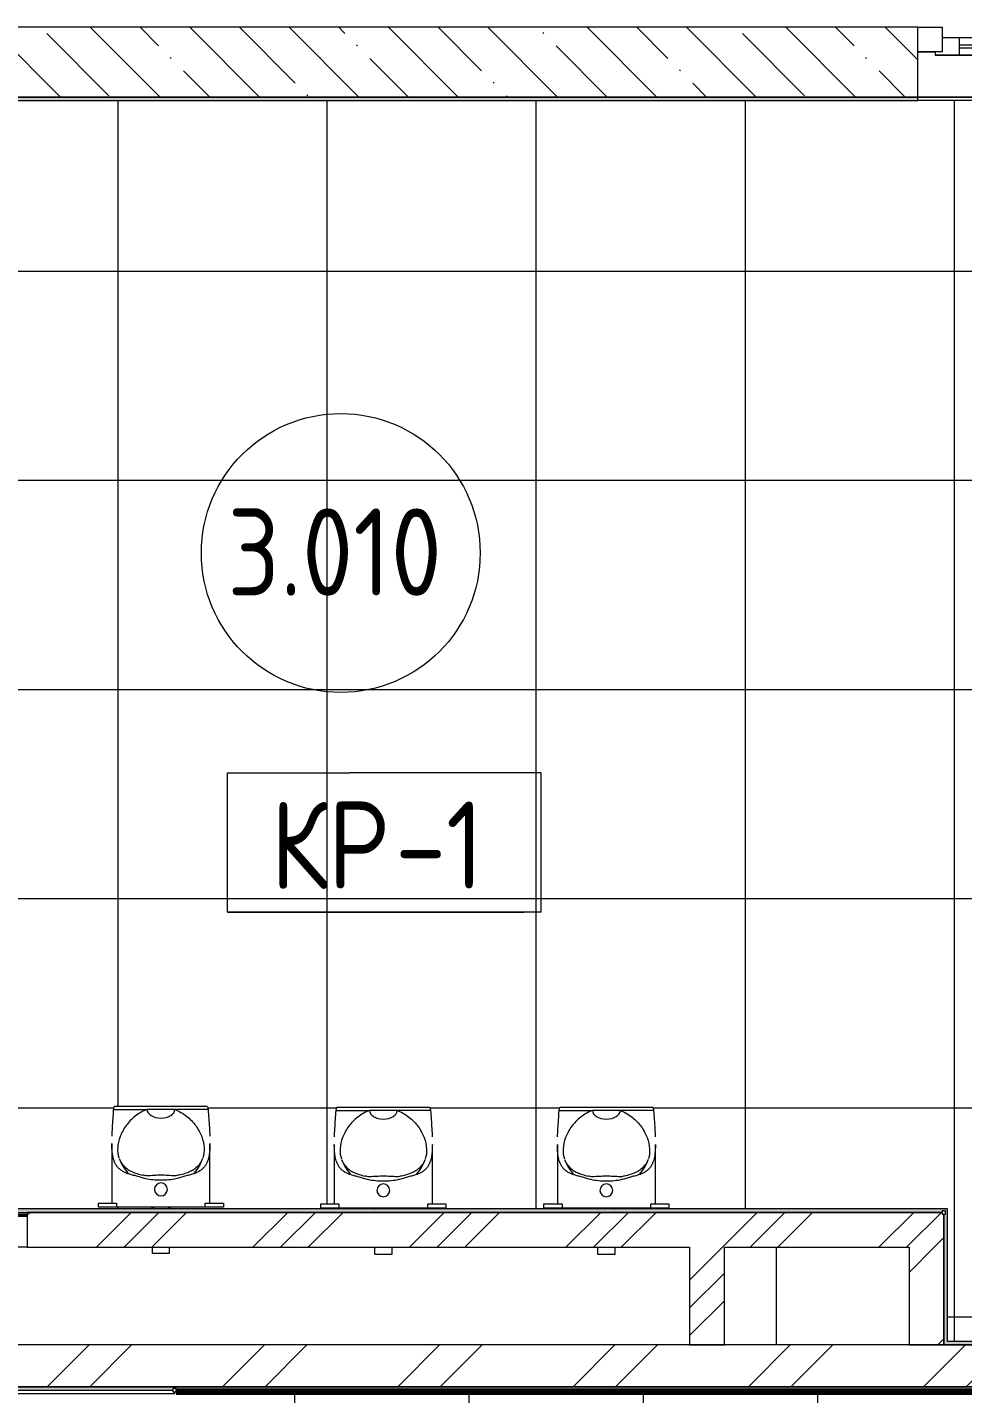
# Model space of a CAD drawing. Header units: millimetres. Extents: x 97 to 215964, y -4577 to 60645.
# Drawn here: x 77248 to 79932, y 54655 to 58575 of the extents above; entities that cross this region are included whole.
import ezdxf

# ---------------------------------------------------------------- set-up
doc = ezdxf.new("R2010")
doc.units = ezdxf.units.MM
doc.linetypes.add('ADSK_Линия сетки', pattern=[2500, 2000, -250, 0, -250])
for name, color, linetype, lineweight in [('A-AREA-____-IDEN', 2, 'Continuous', 20), ('A-FLOR-____-IDEN', 11, 'Continuous', 20), ('A-FLOR-____-OTLN', 192, 'Continuous', 9), ('A-FLOR-____-PATT', 8, 'Continuous', 9), ('A-GENM-____-MCUT', 13, 'Continuous', 9), ('A-GENM-____-OTLN', 13, 'Continuous', 9), ('A-GLAZ-____-MCUT', 151, 'Continuous', 9), ('A-GLAZ-____-OTLN', 151, 'Continuous', 9), ('A-WALL-____-MCUT', 113, 'Continuous', 9), ('A-WALL-____-PATT', 111, 'Continuous', 9), ('A-WALL-FNSH-MCUT', 113, 'Continuous', 9), ('I-WALL-____-OTLN', 2, 'Continuous', 9), ('P-SANR-FIXT-OTLN', 6, 'Continuous', 9), ('S-COLS-____-MCUT', 52, 'Continuous', 9), ('S-COLS-____-OTLN', 52, 'Continuous', 9), ('S-GRID-____-OTLN', 1, 'Continuous', 9)]:
    doc.layers.add(name, color=color, linetype=linetype, lineweight=lineweight)
doc.styles.add('GOST Common', font='GOST_Common.ttf', dxfattribs={"width": 0.9, "height": 250})
pattern_1 = [(45, (0, 0), (-224.5064, 224.5064), []), (45, (79.38, 0), (0, 449.0128), []), (45, (-79.38, 0), (0, 449.0128), [])]

# ---------------------------------------------------------------- blocks, each defined once
blk = doc.blocks.new('Окно_СКБ_1Ст1 - 120_Окно_СКБ_1Ст_900_ОК3л-29018700-О_АИ_ПП_8_400_Целиком')
at = {"layer": 'A-GLAZ-____-MCUT', "color": 90}
for p, q in [((-450, -195), (-450, -125)), ((-450, -125), (-380, -125)), ((-380, -125), (-380, -195)), ((380, -155), (-380, -155)), ((-380, -155), (-380, -195)), ((-330, -205), (-330, -155)), ((330, -205), (330, -155)), ((380, -195), (380, -125)), ((380, -125), (450, -125)), ((380, -195), (380, -155)), ((450, -125), (450, -195)), ((-380, -195), (-450, -195)), ((-380, -195), (-400, -195)), ((-400, -195), (-400, -205)), ((450, -195), (380, -195)), ((400, -195), (380, -195)), ((400, -205), (400, -195)), ((-400, -205), (400, -205)), ((400, -205), (-400, -205))]:
    blk.add_line(p, q, dxfattribs=at)
at = {"layer": 'A-GLAZ-____-MCUT', "color": 10, "lineweight": 5}
for p, q in [((-330, -175), (330, -175)), ((330, -185), (-330, -185))]:
    blk.add_line(p, q, dxfattribs=at)
at = {"layer": 'A-GLAZ-____-OTLN', "color": 10, "lineweight": 5}
for p, q in [((-450, -195), (-400, -195)), ((400, -195), (450, -195))]:
    blk.add_line(p, q, dxfattribs=at)
blk = doc.blocks.new('ASML_АР_Отделка Люка - ВО Отделка люков_Грунтовка 0_Шпатлевка 0_Окраска 0_0-42722003-О_АИ_ПП_8_400_Целиком')
at = {"layer": 'A-GENM-____-MCUT', "color": 130, "lineweight": 25}
for p, q in [((250, 3), (-250, 3)), ((-250, 3), (-250, 0)), ((250, 0), (250, 3)), ((-250, 0), (250, 0))]:
    blk.add_line(p, q, dxfattribs=at)
blk = doc.blocks.new('0083_СОШ675_АР_R22_rvt-1-О_АИ_ПП_8_400_Целиком')
at = {"layer": 'A-WALL-____-PATT', "lineweight": 5}
h = blk.add_hatch(dxfattribs=at)
h.set_pattern_fill('FP_8', color=10, style=0, pattern_type=2)
h.set_pattern_definition([(135, (0, 0), (-142.5612, -142.5612), []), (135, (142.56, 0), (-142.5612, -142.5612), [252.016, -50.403, 3.353, -47.05])])
h.paths.add_polyline_path([(21905, 58375), (22645, 58375), (22645, 58575), (21905, 58575)])
h.paths.add_polyline_path([(20859.7, 58375), (21005, 58375), (21005, 58575), (13800, 58575), (13800, 58375), (19601.9, 58375)])
h = blk.add_hatch(dxfattribs=at)
h.set_pattern_fill('FP_11', color=10, style=0, pattern_type=2)
h.set_pattern_definition(pattern_1)
h.paths.add_polyline_path([(15920, 55075), (17950, 55075), (17950, 55175), (15920, 55175)])
h.paths.add_polyline_path([(19601.9, 55075), (21080, 55075), (21080, 55170), (21075, 55170), (21075, 55175), (18450, 55175), (18450, 55075), (19287.5, 55075)])
h = blk.add_hatch(dxfattribs=at)
h.set_pattern_fill('FP_11', color=10, style=0, pattern_type=2)
h.set_pattern_definition(pattern_1)
h.paths.add_polyline_path([(20450, 54795), (20450, 55075), (20350, 55075), (20350, 54795)])
h = blk.add_hatch(dxfattribs=at)
h.set_pattern_fill('FP_11', color=10, style=0, pattern_type=2)
h.set_pattern_definition(pattern_1)
h.paths.add_polyline_path([(21080, 54795), (21080, 55075), (20980, 55075), (20980, 54795)])
h = blk.add_hatch(dxfattribs=at)
h.set_pattern_fill('FP_7', color=10, style=0, pattern_type=2)
h.set_pattern_definition([(45, (0, 0), (-251.4472, 251.4472), []), (45, (0, 381), (-251.4472, 251.4472), [])])
h.paths.add_polyline_path([(22280, 54675), (22280, 54795), (17950, 54795), (17950, 54675), (22117.4, 54675)])
h.paths.add_polyline_path([(17086.4, 54675), (17550, 54675), (17550, 54795), (15760, 54795), (15760, 54675), (15828.6, 54675)])
h.paths.add_polyline_path([(13800, 54675), (14710, 54675), (14710, 54795), (13800, 54795)])
at = {"layer": 'A-FLOR-____-OTLN', "color": 90}
blk.add_line((20600, 54795), (20600, 55075), dxfattribs=at)
at = {"layer": 'A-WALL-____-MCUT', "color": 50, "lineweight": 13}
for p, q in [((20885, 58575), (13800, 58575)), ((20985, 58575), (20885, 58575)), ((21005, 58575), (20985, 58575)), ((21005, 58375), (21005, 58575)), ((13800, 58375), (21005, 58375)), ((21075, 55175), (18450, 55175)), ((18450, 55175), (18450, 55168)), ((18450, 55165), (18450, 55075)), ((21080, 55075), (21080, 55170)), ((18450, 55075), (20350, 55075)), ((20350, 55075), (20350, 54795)), ((20450, 55075), (20980, 55075)), ((20450, 54795), (20450, 55075)), ((20980, 55075), (20980, 54795)), ((21080, 54795), (21080, 55075)), ((21977, 54795), (17950, 54795)), ((20350, 54795), (20450, 54795)), ((20980, 54795), (21080, 54795)), ((17950, 54675), (22280, 54675))]:
    blk.add_line(p, q, dxfattribs=at)
at = {"layer": 'I-WALL-____-OTLN', "color": 90}
for p, q in [((21905, 58375), (21005, 58375)), ((18450, 55075), (17950, 55075))]:
    blk.add_line(p, q, dxfattribs=at)
at = {"layer": 'A-GENM-____-OTLN', "color": 90, "lineweight": 9}
blk.add_blockref('ASML_АР_Отделка Люка - ВО Отделка люков_Грунтовка 0_Шпатлевка 0_Окраска 0_0-42722003-О_АИ_ПП_8_400_Целиком', (18200, 55165), dxfattribs=at)
at = {"layer": 'A-GLAZ-____-OTLN', "color": 90, "lineweight": 9}
blk.add_blockref('Окно_СКБ_1Ст1 - 120_Окно_СКБ_1Ст_900_ОК3л-29018700-О_АИ_ПП_8_400_Целиком', (21455, 58700), dxfattribs=at)
blk = doc.blocks.new('ВК_Писсуар настенный_ГОСТ 30493-2017 - Настенный_ГОСТ 30493-2017-3477502-О_АИ_ПП_8_400_Целиком')
at = {"layer": 'A-GENM-____-OTLN', "color": 22, "lineweight": 18}
for p, q in [((-179.4, 0), (-174.1, 0)), ((-174.1, 0), (-166.6, 0)), ((-166.6, 0), (-143.6, 0)), ((-143.6, 0), (-133.3, 0)), ((-133.3, 0), (-127.3, 0)), ((127.3, 0), (133.3, 0)), ((133.3, 0), (143.6, 0)), ((143.6, 0), (166.6, 0)), ((166.6, 0), (174.1, 0)), ((174.1, 0), (179.4, 0)), ((-180.1, 0), (-180.1, -12)), ((-174.1, -12), (-179.4, -12)), ((-166.6, -12), (-174.1, -12)), ((-143.6, -12), (-166.6, -12)), ((-133.3, -12), (-143.6, -12)), ((-140.7, -12), (-140.7, -182.3)), ((-127.3, -12), (-133.3, -12)), ((-127.3, 0), (-127.3, -12)), ((127.3, -12), (127.3, 0)), ((133.3, -12), (127.3, -12)), ((143.6, -12), (133.3, -12)), ((140.7, -182.3), (140.7, -12)), ((166.6, -12), (143.6, -12)), ((174.1, -12), (166.6, -12)), ((179.4, -12), (174.1, -12)), ((180.1, -12), (180.1, 0)), ((-135.6, -280.3), (-40, -280.3)), ((132.2, -290), (-132.2, -290)), ((-40, -280.3), (0, -280.3)), ((0, -280.3), (40, -280.3)), ((135.6, -280.3), (40, -280.3))]:
    blk.add_line(p, q, dxfattribs=at)
at = {"layer": 'A-GENM-____-OTLN', "color": 22, "lineweight": 18, "flags": 128}
for points in [[(-119.8, -139.6), (-116.9, -132.6), (-113.8, -125.9), (-110.4, -119.7), (-106.8, -113.8), (-103, -108.4), (-99.1, -103.4), (-95.1, -98.7)], [(119.8, -139.6), (116.9, -132.6), (113.8, -125.9), (110.4, -119.7), (106.8, -113.8), (103, -108.4), (99.1, -103.4), (95.1, -98.7)]]:
    blk.add_lwpolyline(points, dxfattribs=at)
at = {"layer": 'A-GENM-____-OTLN', "color": 22, "lineweight": 18}
for major_axis, start_param, end_param in [((-40, 0), 4.712389, 6.283185), ((40, 0), 0, 1.570796)]:
    blk.add_ellipse((0, -280.3), major_axis=major_axis, ratio=0.620005, start_param=start_param, end_param=end_param, dxfattribs=at)
for points, knots in [([(-127.3, 0), (-125, 0), (-119.4, 0), (-104.1, 0), (-87.9, 0), (-66.6, 0), (-47.4, 0), (-27.7, 0), (0, 0)], [-0.418031, -0.418031, -0.418031, -0.418031, -0.3601827, -0.2891713, -0.2131641, -0.1432488, -0.0738543, 0, 0, 0, 0]), ([(0, 0), (27.7, 0), (47.4, 0), (66.6, 0), (87.9, 0), (104.1, 0), (119.4, 0), (125, 0), (127.3, 0)], [-1.2278353, -1.2278353, -1.2278353, -1.2278353, -1.1539811, -1.0845866, -1.0146712, -0.9386641, -0.8676527, -0.8098044, -0.8098044, -0.8098044, -0.8098044]), ([(-139.7, -159.4), (-139.6, -157.9), (-139.2, -154.6), (-138.6, -149.8), (-137.8, -145), (-136.7, -140.4), (-135.3, -135.9), (-133.7, -131.6), (-131.9, -127.4), (-129.9, -123.5), (-127.6, -119.7), (-125.1, -116.1), (-122.3, -112.7), (-118, -108.6), (-112.9, -104.7), (-107.1, -101.3), (-101, -98.3), (-92.6, -95.1), (-85.2, -93.1), (-81.2, -92.1)], [-0.4977863, -0.4977863, -0.4977863, -0.4977863, -0.475, -0.45, -0.425, -0.4, -0.375, -0.35, -0.325, -0.3, -0.275, -0.25, -0.225, -0.2, -0.15, -0.125, -0.1, -0.05, 0, 0, 0, 0]), ([(81.2, -92.1), (85.2, -93.1), (92.6, -95.1), (101, -98.3), (107.1, -101.3), (112.9, -104.7), (118, -108.6), (122.3, -112.7), (125.1, -116.1), (127.6, -119.7), (129.9, -123.5), (131.9, -127.4), (133.7, -131.6), (135.3, -135.9), (136.7, -140.4), (137.8, -145), (138.6, -149.8), (139.2, -154.8), (139.8, -159.8), (140.2, -165), (140.5, -170.3), (140.6, -175.7), (140.6, -179.7), (140.7, -182), (140.7, -182.3)], [-1, -1, -1, -1, -0.95, -0.9, -0.875, -0.85, -0.8, -0.775, -0.75, -0.725, -0.7, -0.675, -0.65, -0.625, -0.6, -0.575, -0.55, -0.525, -0.5, -0.475, -0.45, -0.425, -0.4, -0.3948993, -0.3948993, -0.3948993, -0.3948993]), ([(-40, -280.3), (-46.1, -277.9), (-57.8, -272.4), (-73.9, -261.6), (-88.1, -248.6), (-104.2, -229.3), (-118.7, -202.4), (-125.8, -169.8), (-123.4, -150.3), (-120.5, -141.6)], [0, 0, 0, 0, 0.0625, 0.125, 0.1875, 0.25, 0.375, 0.5, 0.625, 0.625, 0.625, 0.625]), ([(40, -280.3), (46.1, -277.9), (57.8, -272.4), (73.9, -261.6), (88.1, -248.6), (104.2, -229.3), (118.7, -202.4), (125.8, -169.8), (123.4, -150.3), (120.5, -141.6)], [-1, -1, -1, -1, -0.9375, -0.875, -0.8125, -0.75, -0.625, -0.5, -0.375, -0.375, -0.375, -0.375]), ([(-140.7, -182.3), (-140.7, -182), (-140.6, -179.7), (-140.6, -175.7), (-140.5, -170.3), (-140.2, -165), (-139.9, -161.6), (-139.8, -159.9)], [-0.6051007, -0.6051007, -0.6051007, -0.6051007, -0.6, -0.575, -0.55, -0.525, -0.5, -0.5, -0.5, -0.5])]:
    blk.add_open_spline(points, degree=3, knots=knots, dxfattribs=at)
for points in [[(-43.3, -81.8), (-36.9, -80.2), (-23.2, -77.9), (-8, -77.3), (0, -77.5)], [(0, -77.5), (8, -77.3), (23.2, -77.9), (36.9, -80.2), (43.3, -81.8)], [(-114.8, -129.2), (-112.5, -125.4), (-107, -118.2), (-96.4, -109.1), (-83.6, -101.8), (-68.8, -96.1), (-57.7, -93.3), (-51.9, -92.1)], [(-81.2, -92.1), (-77.2, -91.2), (-68.9, -89.1), (-56.6, -85.5), (-47.8, -83), (-43.3, -81.8)], [(-51.9, -92.1), (-50, -91.8), (-46.1, -90.9), (-42, -90.1), (-39.9, -89.7)], [(-39.9, -89.7), (-33.3, -90.2), (-20, -91), (-6.7, -91.8), (0, -92.1)], [(0, -92.1), (6.7, -91.8), (20, -91), (33.3, -90.2), (39.9, -89.7)], [(39.9, -89.7), (42, -90.1), (46.1, -90.9), (50, -91.8), (51.9, -92.1)], [(43.3, -81.8), (47.8, -83), (56.6, -85.5), (68.9, -89.1), (77.2, -91.2), (81.2, -92.1)], [(114.8, -129.2), (112.5, -125.4), (107, -118.2), (96.4, -109.1), (83.6, -101.8), (68.8, -96.1), (57.7, -93.3), (51.9, -92.1)], [(-135.6, -280.3), (-136.2, -271.4), (-137.3, -253.9), (-139.1, -228.4), (-139.9, -212.1), (-140.2, -204.2)], [(140.2, -204.2), (139.9, -212.1), (139.1, -228.4), (137.3, -253.9), (136.2, -271.4), (135.6, -280.3)], [(-132.2, -290), (-132.7, -289.4), (-133.7, -287.8), (-134.9, -284.4), (-135.4, -281.7), (-135.6, -280.3)], [(135.6, -280.3), (135.4, -281.7), (134.9, -284.4), (133.7, -287.8), (132.7, -289.4), (132.2, -290)]]:
    blk.add_open_spline(points, degree=3, dxfattribs=at)
at = {"layer": 'P-SANR-FIXT-OTLN', "color": 22, "lineweight": 18}
for start, end in [(90, 270), (270, 90)]:
    blk.add_arc((0, -51), 18.5, start, end, dxfattribs=at)
blk = doc.blocks.new('Снт_Сифон для писсуара_U0115_АНИ пласт - U0115-3477504-О_АИ_ПП_8_400_Целиком')
at = {"layer": 'P-SANR-FIXT-OTLN', "color": 170, "lineweight": 18}
for p, q in [((-139, 25), (-157, 25)), ((-157, 0), (-157, 23.8)), ((-24, 21.5), (-29, 21.5)), ((-157, -23.8), (-157, 0)), ((-157, -25), (-139, -25)), ((-29, -21.5), (-24, -21.5))]:
    blk.add_line(p, q, dxfattribs=at)
for radius, start, end in [(36.2, 133.3386, 142.3197), (35, 135.2991, 140.5634), (36.2, 218.3371, 226.6614), (35, 220.117, 224.7009)]:
    blk.add_arc((0, 0), radius, start, end, dxfattribs=at)
blk = doc.blocks.new('ВК_Писсуар настенный_ГОСТ 30493-2017 - Настенный_ГОСТ 30493-2017-3754762-О_АИ_ПП_8_400_Целиком')
at = {"layer": 'A-GENM-____-OTLN', "color": 22, "lineweight": 18}
for p, q in [((-179.4, 0), (-174.1, 0)), ((-174.1, 0), (-166.6, 0)), ((-166.6, 0), (-143.6, 0)), ((-143.6, 0), (-133.3, 0)), ((-133.3, 0), (-127.3, 0)), ((127.3, 0), (133.3, 0)), ((133.3, 0), (143.6, 0)), ((143.6, 0), (166.6, 0)), ((166.6, 0), (174.1, 0)), ((174.1, 0), (179.4, 0)), ((-180.1, 0), (-180.1, -12)), ((-174.1, -12), (-179.4, -12)), ((-166.6, -12), (-174.1, -12)), ((-143.6, -12), (-166.6, -12)), ((-133.3, -12), (-143.6, -12)), ((-140.7, -12), (-140.7, -182.3)), ((-127.3, -12), (-133.3, -12)), ((-127.3, 0), (-127.3, -12)), ((127.3, -12), (127.3, 0)), ((133.3, -12), (127.3, -12)), ((143.6, -12), (133.3, -12)), ((140.7, -182.3), (140.7, -12)), ((166.6, -12), (143.6, -12)), ((174.1, -12), (166.6, -12)), ((179.4, -12), (174.1, -12)), ((180.1, -12), (180.1, 0)), ((-135.6, -280.3), (-40, -280.3)), ((132.2, -290), (-132.2, -290)), ((-40, -280.3), (0, -280.3)), ((0, -280.3), (40, -280.3)), ((135.6, -280.3), (40, -280.3))]:
    blk.add_line(p, q, dxfattribs=at)
at = {"layer": 'A-GENM-____-OTLN', "color": 22, "lineweight": 18, "flags": 128}
for points in [[(-119.8, -139.6), (-116.9, -132.6), (-113.8, -125.9), (-110.4, -119.7), (-106.8, -113.8), (-103, -108.4), (-99.1, -103.4), (-95.1, -98.7)], [(119.8, -139.6), (116.9, -132.6), (113.8, -125.9), (110.4, -119.7), (106.8, -113.8), (103, -108.4), (99.1, -103.4), (95.1, -98.7)]]:
    blk.add_lwpolyline(points, dxfattribs=at)
at = {"layer": 'A-GENM-____-OTLN', "color": 22, "lineweight": 18}
for major_axis, start_param, end_param in [((-40, 0), 4.712389, 6.283185), ((40, 0), 0, 1.570796)]:
    blk.add_ellipse((0, -280.3), major_axis=major_axis, ratio=0.620005, start_param=start_param, end_param=end_param, dxfattribs=at)
for points, knots in [([(-127.3, 0), (-125, 0), (-119.4, 0), (-104.1, 0), (-87.9, 0), (-66.6, 0), (-47.4, 0), (-27.7, 0), (0, 0)], [-0.418031, -0.418031, -0.418031, -0.418031, -0.3601827, -0.2891713, -0.2131641, -0.1432488, -0.0738543, 0, 0, 0, 0]), ([(0, 0), (27.7, 0), (47.4, 0), (66.6, 0), (87.9, 0), (104.1, 0), (119.4, 0), (125, 0), (127.3, 0)], [-1.2278353, -1.2278353, -1.2278353, -1.2278353, -1.1539811, -1.0845866, -1.0146712, -0.9386641, -0.8676527, -0.8098044, -0.8098044, -0.8098044, -0.8098044]), ([(-140.7, -182.3), (-140.7, -182), (-140.6, -179.7), (-140.6, -175.7), (-140.5, -170.3), (-140.2, -165), (-139.8, -159.8), (-139.2, -154.8), (-138.6, -149.8), (-137.8, -145), (-136.7, -140.4), (-135.3, -135.9), (-133.7, -131.6), (-131.9, -127.4), (-129.9, -123.5), (-127.6, -119.7), (-125.1, -116.1), (-122.3, -112.7), (-118, -108.6), (-112.9, -104.7), (-107.1, -101.3), (-101, -98.3), (-92.6, -95.1), (-85.2, -93.1), (-81.2, -92.1)], [-0.6051007, -0.6051007, -0.6051007, -0.6051007, -0.6, -0.575, -0.55, -0.525, -0.5, -0.475, -0.45, -0.425, -0.4, -0.375, -0.35, -0.325, -0.3, -0.275, -0.25, -0.225, -0.2, -0.15, -0.125, -0.1, -0.05, 0, 0, 0, 0]), ([(81.2, -92.1), (85.2, -93.1), (92.6, -95.1), (101, -98.3), (107.1, -101.3), (112.9, -104.7), (118, -108.6), (122.3, -112.7), (125.1, -116.1), (127.6, -119.7), (129.9, -123.5), (131.9, -127.4), (133.7, -131.6), (135.3, -135.9), (136.7, -140.4), (137.8, -145), (138.6, -149.8), (139.2, -154.8), (139.8, -159.8), (140.2, -165), (140.5, -170.3), (140.6, -175.7), (140.6, -179.7), (140.7, -182), (140.7, -182.3)], [-1, -1, -1, -1, -0.95, -0.9, -0.875, -0.85, -0.8, -0.775, -0.75, -0.725, -0.7, -0.675, -0.65, -0.625, -0.6, -0.575, -0.55, -0.525, -0.5, -0.475, -0.45, -0.425, -0.4, -0.3948993, -0.3948993, -0.3948993, -0.3948993]), ([(-40, -280.3), (-46.1, -277.9), (-57.8, -272.4), (-73.9, -261.6), (-88.1, -248.6), (-104.2, -229.3), (-118.7, -202.4), (-125.8, -169.8), (-123.4, -150.3), (-120.5, -141.6)], [0, 0, 0, 0, 0.0625, 0.125, 0.1875, 0.25, 0.375, 0.5, 0.625, 0.625, 0.625, 0.625]), ([(40, -280.3), (46.1, -277.9), (57.8, -272.4), (73.9, -261.6), (88.1, -248.6), (104.2, -229.3), (118.7, -202.4), (125.8, -169.8), (123.4, -150.3), (120.5, -141.6)], [-1, -1, -1, -1, -0.9375, -0.875, -0.8125, -0.75, -0.625, -0.5, -0.375, -0.375, -0.375, -0.375])]:
    blk.add_open_spline(points, degree=3, knots=knots, dxfattribs=at)
for points in [[(-43.3, -81.8), (-36.9, -80.2), (-23.2, -77.9), (-8, -77.3), (0, -77.5)], [(0, -77.5), (8, -77.3), (23.2, -77.9), (36.9, -80.2), (43.3, -81.8)], [(-114.8, -129.2), (-112.5, -125.4), (-107, -118.2), (-96.4, -109.1), (-83.6, -101.8), (-68.8, -96.1), (-57.7, -93.3), (-51.9, -92.1)], [(-81.2, -92.1), (-77.2, -91.2), (-68.9, -89.1), (-56.6, -85.5), (-47.8, -83), (-43.3, -81.8)], [(-51.9, -92.1), (-50, -91.8), (-46.1, -90.9), (-42, -90.1), (-39.9, -89.7)], [(-39.9, -89.7), (-33.3, -90.2), (-20, -91), (-6.7, -91.8), (0, -92.1)], [(0, -92.1), (6.7, -91.8), (20, -91), (33.3, -90.2), (39.9, -89.7)], [(39.9, -89.7), (42, -90.1), (46.1, -90.9), (50, -91.8), (51.9, -92.1)], [(43.3, -81.8), (47.8, -83), (56.6, -85.5), (68.9, -89.1), (77.2, -91.2), (81.2, -92.1)], [(114.8, -129.2), (112.5, -125.4), (107, -118.2), (96.4, -109.1), (83.6, -101.8), (68.8, -96.1), (57.7, -93.3), (51.9, -92.1)], [(-135.6, -280.3), (-136.2, -271.4), (-137.3, -253.9), (-139.1, -228.4), (-139.9, -212.1), (-140.2, -204.2)], [(140.2, -204.2), (139.9, -212.1), (139.1, -228.4), (137.3, -253.9), (136.2, -271.4), (135.6, -280.3)], [(-132.2, -290), (-132.7, -289.4), (-133.7, -287.8), (-134.9, -284.4), (-135.4, -281.7), (-135.6, -280.3)], [(135.6, -280.3), (135.4, -281.7), (134.9, -284.4), (133.7, -287.8), (132.7, -289.4), (132.2, -290)]]:
    blk.add_open_spline(points, degree=3, dxfattribs=at)
at = {"layer": 'P-SANR-FIXT-OTLN', "color": 22, "lineweight": 18}
for start, end in [(90, 270), (270, 90)]:
    blk.add_arc((0, -51), 18.5, start, end, dxfattribs=at)
blk = doc.blocks.new('Снт_Сифон для писсуара_U0115_АНИ пласт - U0115-V156-О_АИ_ПП_8_400_Целиком')
at = {"layer": 'P-SANR-FIXT-OTLN', "color": 170, "lineweight": 18}
for p, q in [((-136.2, 25), (-157, 25)), ((-157, 0), (-157, 23.8)), ((-24, 21.5), (-26.2, 21.5)), ((-157, -23.8), (-157, 0)), ((-157, -25), (-136.2, -25)), ((-26.2, -21.5), (-24, -21.5))]:
    blk.add_line(p, q, dxfattribs=at)
for radius, start, end in [(36.2, 133.3386, 138.3527), (35, 135.2991, 140.4941), (36.2, 221.6473, 226.6614), (35, 219.5059, 224.7009)]:
    blk.add_arc((0, 0), radius, start, end, dxfattribs=at)
blk = doc.blocks.new('0083_СОШ675_ВК_R22_rvt-1-О_АИ_ПП_8_400_Целиком')
at = {"layer": 'P-SANR-FIXT-OTLN', "color": 170, "lineweight": 18}
for name, p, rotation in [('ВК_Писсуар настенный_ГОСТ 30493-2017 - Настенный_ГОСТ 30493-2017-3477502-О_АИ_ПП_8_400_Целиком', (18833.3, 55190), 180), ('ВК_Писсуар настенный_ГОСТ 30493-2017 - Настенный_ГОСТ 30493-2017-3754762-О_АИ_ПП_8_400_Целиком', (19471.5, 55187.2), 180), ('ВК_Писсуар настенный_ГОСТ 30493-2017 - Настенный_ГОСТ 30493-2017-3754762-О_АИ_ПП_8_400_Целиком', (20111.5, 55187.2), 180), ('Снт_Сифон для писсуара_U0115_АНИ пласт - U0115-3477504-О_АИ_ПП_8_400_Целиком', (18833.3, 55214), 89.99999999999955), ('Снт_Сифон для писсуара_U0115_АНИ пласт - U0115-V156-О_АИ_ПП_8_400_Целиком', (19471.5, 55211.2), 89.99999999999955), ('Снт_Сифон для писсуара_U0115_АНИ пласт - U0115-V156-О_АИ_ПП_8_400_Целиком', (20111.5, 55211.2), 89.99999999999955)]:
    blk.add_blockref(name, p, dxfattribs=dict(at, rotation=rotation))
blk = doc.blocks.new('BSC_Колонна _Прямоугольная - ПР-1_Профиль торцевой для плитки-3497357-О_АИ_ПП_8_400_Целиком')
at = {"layer": 'S-COLS-____-MCUT'}
for p, q in [((5, 5), (-5, 5)), ((-5, 5), (-5, -5)), ((5, -5), (5, 5)), ((-5, -5), (5, -5))]:
    blk.add_line(p, q, dxfattribs=at)
blk = doc.blocks.new('ADSK_Марка_Перекрытие - Типоразмер_ADSK_Марка-158127-О_АИ_ПП_8_400_Целиком')
at = {"layer": 'A-FLOR-____-IDEN'}
for p, q in [((-4.5, 4), (-1, 4)), ((-4.5, 0), (-4.5, 4)), ((4.5, 4), (-1, 4)), ((4.5, 0), (4.5, 4)), ((4.5, 0), (-4.5, 0)), ((-4.5, 0), (4, 0))]:
    blk.add_line(p, q, dxfattribs=at)
blk = doc.blocks.new('ADSK_Марка_Помещение_ОдноЗначение - Номер-159740-О_АИ_ПП_8_400_Целиком')
at = {"layer": 'A-AREA-____-IDEN'}
blk.add_circle((0, 0), 4, dxfattribs=at)

msp = doc.modelspace()

# ---------------------------------------------------------------- hatches: boundary and pattern name
at = {"layer": 'A-FLOR-____-PATT'}
h = msp.add_hatch(dxfattribs=at)
h.set_pattern_fill('FP_198', color=256, style=0, pattern_type=2)
h.set_pattern_definition([(0, (75015.37, 54875), (0, 500), []), (90, (75015.37, 54875), (-500, 3e-14), [])])
h.paths.add_polyline_path([(67497.865903, 54675.000586), (67497.865903, 54874.998278), (65857.887824, 54874.997327), (65857.887824, 54675)])
h.paths.add_polyline_path([(58997.877039, 51374.999414), (61497.865903, 51375), (61497.865903, 51390), (73547.909746, 51390), (73547.909746, 51375), (76047.909746, 51374.999414), (76047.909746, 51390), (76847.887824, 51390), (76847.887824, 51375), (79347.887824, 51374.999414), (79347.887824, 51390), (85947.887824, 51390), (85947.887824, 51375), (88447.887824, 51375), (88447.887824, 51390), (91217.865903, 51390), (91217.865903, 51674.999707), (91232.865903, 51674.999707), (91232.865903, 54374.999707), (91217.865903, 54374.999707), (91217.865903, 54660.000586), (87567.865903, 54660.267855), (87567.865903, 54675.000586), (87572.865903, 54675.000586), (87572.727233, 54875), (86072.887824, 54875), (86072.865903, 54675), (86067.865903, 54675), (86067.865903, 54660.000586), (83722.865903, 54660.000586), (83722.865903, 54665.000586), (83712.865903, 54665.000586), (83712.865903, 54675.000586), (83707.865903, 54675), (83707.865903, 57260), (82952.865903, 57260), (82952.865903, 57265), (82942.865903, 57265), (82942.865903, 57274.999414), (82937.865903, 57274.999414), (82937.865903, 58360), (81472.865903, 58360), (81472.865903, 58199.999414), (81454.865903, 58199.999414), (81454.865903, 58160.000586), (81449.865903, 58160.000586), (81449.865903, 58150.000586), (81439.865903, 58150.000586), (81439.865903, 58145.000586), (81212.865903, 58145.000586), (81212.865903, 58064.999414), (81197.887824, 58064.999414), (81197.887824, 57014.999414), (81212.865903, 57014.999414), (81212.865903, 54675), (81207.865903, 54675), (81207.865903, 54665.000586), (81197.865903, 54665.000586), (81196.736835, 54660.000586), (77670.156824, 54660.000586), (77670.156824, 54655.000586), (77168.506824, 54655.000586), (77168.506824, 54660.000586), (74557.887824, 54660.000586), (74557.887824, 54675), (74547.903648, 54675), (74547.903648, 54795), (73507.887824, 54793.858951), (73507.887824, 54660.000586), (72397.903648, 54660.000586), (72397.347315, 54665.000586), (72387.903648, 54665.000586), (72387.903648, 54675), (72382.903648, 54675), (72382.903648, 58274.820414), (72127.634255, 58274.820414), (72127.634255, 58360.000586), (68167.882899, 58360.000586), (68167.882899, 58274.820414), (67912.865903, 58274.820414), (67912.865903, 54675), (67907.865903, 54675), (67907.865903, 54665.000586), (67897.865903, 54665.000586), (67897.865903, 54660.000586), (67497.887824, 54660.000586), (67497.861097, 54675.000586), (65857.887824, 54675), (65857.887824, 54660.000586), (58897.865903, 54660.000586), (58897.865903, 54389.998828), (58812.865903, 54389.998828), (58812.865903, 51625.272332), (58897.865903, 51625.272332), (58897.865903, 51390), (58997.865903, 51390), (58997.865903, 51375)])
h.paths.add_polyline_path([(62072.865903, 51374.999414), (62072.858467, 51375), (62048.935421, 51374.999414)])
h.paths.add_polyline_path([(63827.596882, 51374.999414), (63827.593201, 51375), (63707.596601, 51375)])
h.paths.add_polyline_path([(77430.135801, 54335.471708), (77435.222154, 54336.294976), (77429.272738, 54336.033665)])
h.paths.add_polyline_path([(77273.859773, 54485.215954), (77273.635801, 54492.477542), (77273.221587, 54492.477542), (77273.4413, 54489.977542)])
h.paths.add_polyline_path([(77587.050015, 54492.477542), (77585.635801, 54492.477542), (77586.828614, 54489.977542)])
h.paths.add_polyline_path([(77450.440711, 54336.790443), (77450.258982, 54337.478492), (77450.258982, 54336.796702)])
h.paths.add_polyline_path([(77430.135801, 54335.471708), (77404.811487, 54337.655731), (77387.175338, 54341.54585), (77363.928848, 54350.095785), (77344.334525, 54361.111481), (77327.362527, 54374.705094), (77307.824774, 54393.658277), (77301.646812, 54403.413831), (77289.14902, 54424.103452), (77276.792628, 54462.292771), (77273.975924, 54478.461488), (77272.635801, 54608.303456), (77273.635801, 54654.977542), (77587.635801, 54653.977542), (77587.010868, 54482.669965), (77580.558337, 54448.74092), (77578.729019, 54441.887602), (77573.294833, 54428.727542), (77566.01572, 54414.727542), (77557.597718, 54400.529333), (77552.446828, 54394.560594), (77546.268867, 54386.734718), (77538.719585, 54379.497471), (77532.039629, 54373.004497), (77523.0402, 54366.296943), (77515.937077, 54360.991355), (77505.832609, 54355.289784), (77495.57831, 54349.684638), (77486.181688, 54345.473086), (77485.365193, 54346.159705), (77460.320572, 54338.509404), (77440.197391, 54335.888761), (77431.462427, 54335.526697)])
h.paths.add_polyline_path([(77389.662411, 54340.761056), (77391.929981, 54340.874159), (77389.662411, 54342.294384), (77386.371493, 54342.276076), (77389.474143, 54340.847728)])
h.paths.add_polyline_path([(77462.397563, 54374.126093), (77473.431297, 54377.404099), (77464.032543, 54374.711079)])
h.paths.add_polyline_path([(77364.170136, 54388.846654), (77360.920678, 54391.910018), (77363.381013, 54389.43687)])
h.paths.add_polyline_path([(77334.408219, 54417.099697), (77323.505902, 54438.284871), (77316.009019, 54450.538922), (77324.622803, 54431.232582), (77330.463587, 54422.862044), (77333.7616, 54418.044282)])
h.paths.add_polyline_path([(77333.053762, 54419.443312), (77324.047689, 54433.548522), (77317.156322, 54448.93031), (77318.029386, 54448.93031), (77332.661396, 54420.213373)])
h.paths.add_polyline_path([(77530.581242, 54422.862044), (77540.001397, 54440.063502), (77534.518545, 54430.386823), (77530.952332, 54424.323981)])
h.paths.add_polyline_path([(77538.063723, 54435.674534), (77539.306435, 54436.169407), (77538.350527, 54436.113709)])
h.paths.add_polyline_path([(77544.564709, 54451.134162), (77544.488503, 54453.137186), (77544.799473, 54452.231181)])
h.paths.add_polyline_path([(77450.582501, 54460.53943), (77447.535801, 54459.839858), (77449.405958, 54459.989488)])
h.paths.add_polyline_path([(77448.532291, 54458.113886), (77460.496891, 54471.581052), (77453.904643, 54463.771943), (77449.262304, 54458.977542)])
h.paths.add_polyline_path([(77406.528666, 54464.194831), (77399.641864, 54473.907097), (77400.950598, 54470.796993), (77406.366959, 54464.386226)])
h.paths.add_polyline_path([(77430.135801, 54454.594235), (77439.048989, 54455.572843), (77433.90108, 54455.383619), (77422.235086, 54455.849076), (77414.087905, 54458.977542), (77421.51818, 54455.493646), (77428.219531, 54454.664079), (77429.321752, 54454.623905)])
h.paths.add_polyline_path([(77465.700608, 54489.977542), (77464.945256, 54490.012829), (77464.95702, 54493.561658)])
h.paths.add_polyline_path([(77460.629738, 54507.609083), (77460.629738, 54506.047987), (77460.680935, 54507.377542)])
h.paths.add_polyline_path([(77460.922729, 54472.176595), (77464.963385, 54484.493328), (77465.203389, 54493.676358), (77462.204425, 54507.609083), (77464.933223, 54493.676358), (77464.129591, 54480.398015), (77460.938741, 54472.224641)])
h.paths.add_polyline_path([(77409.689101, 54519.415654), (77412.735801, 54520.115226), (77409.907292, 54519.517641)])
h.paths.add_polyline_path([(77544.850392, 54527.896082), (77535.648799, 54548.722503), (77529.808015, 54557.09304), (77529.980673, 54555.051087), (77544.262583, 54528.955999)])
h.paths.add_polyline_path([(77455.171732, 54515.013473), (77443.282308, 54523.247927), (77432.052071, 54525.291005), (77421.928807, 54524.571465), (77426.370521, 54524.571465), (77438.036516, 54524.106008), (77446.183697, 54520.977542), (77455.088321, 54515.057069)])
h.paths.add_polyline_path([(77313.369965, 54521.444943), (77314.869338, 54523.914644), (77313.445349, 54521.682875)])
h.paths.add_polyline_path([(77544.262583, 54527.059581), (77531.479026, 54554.570289), (77541.863712, 54535.422629), (77544.020547, 54527.896082)])
h.paths.add_polyline_path([(77343.51522, 54576.598123), (77348.885554, 54580.422629), (77345.379194, 54578.0284)])
h.paths.add_polyline_path([(77357.537967, 54586.624205), (77351.820623, 54582.971082), (77356.895713, 54586.192763)])
h.paths.add_polyline_path([(77377.470978, 54598.705996), (77381.14273, 54599.843138), (77377.710198, 54598.803489)])
h.paths.add_polyline_path([(77475.816828, 54601.552235), (77465.119381, 54605.244005), (77473.339293, 54602.336689), (77475.580888, 54601.62694)])
h.paths.add_polyline_path([(77454.45864, 54608.234346), (77443.111565, 54610.76925), (77454.142963, 54608.303456)])
h = msp.add_hatch(dxfattribs=at)
h.set_pattern_fill('FP_159', color=256, style=0, pattern_type=2)
h.set_pattern_definition([(90, (78107.9, 56675), (-600, 4e-14), []), (180, (78107.9, 56675), (7e-14, -600), [])])
h.paths.add_polyline_path([(80767.865903, 54795.000586), (80767.886452, 54795.000586), (80767.865903, 54795.00936)])
h.paths.add_polyline_path([(79887.865903, 54805.000586), (80747.887824, 54805.000586), (80747.887824, 54840.435585), (80746.195374, 54840.435585), (80729.484896, 54863.435585), (80712.887824, 54863.41477), (80712.887824, 54858.435585), (80677.887824, 54859.014846), (80677.38852, 54863.364542), (80642.746659, 54858.435585), (80642.746659, 54892.435585), (80677.887824, 54887.4564), (80676.887824, 54942.435585), (80487.887824, 54943.507382), (80484.959621, 54946.435585), (80484.57408, 54950.382475), (80486.807889, 54955.677607), (80487.887824, 54957.363788), (80491.887824, 54958.435585), (80493.897443, 54958.435585), (80495.907062, 54958.435585), (80677.887824, 54959.072824), (80677.74153, 55013.41477), (80642.746659, 55008.435585), (80642.746659, 55042.435585), (80677.887824, 55037.4564), (80677.887824, 55042.435585), (80712.887824, 55041.856324), (80712.887824, 55037.435585), (80729.484896, 55037.435585), (80746.195374, 55060.435585), (80747.887824, 55060.435585), (80747.887824, 55260.410446), (80439.887824, 55260.410446), (80439.887824, 55660.410446), (80747.887824, 55660.410446), (80747.887824, 55861.034783), (80457.887824, 55861.034783), (80457.887824, 56261.034783), (80747.887824, 56261.034783), (80747.887824, 56460.410446), (80457.887824, 56460.410446), (80457.887824, 56860.410446), (80747.887824, 56860.410446), (80747.887824, 56950.000586), (80757.865903, 56950.000586), (80757.887824, 56955.000586), (81067.865903, 56955.000586), (81067.865903, 57014.999414), (81077.865903, 57014.994464), (81077.887824, 57014.999414), (81197.887824, 57014.999414), (81197.865903, 58064.999414), (81077.887824, 58064.999414), (81077.865903, 58064.999414), (81067.865903, 58064.999414), (81067.865903, 58150.000586), (80707.843981, 58150.000586), (80707.843981, 58365), (75127.865903, 58364.700131), (75128.745689, 58120.826678), (75136.758458, 58125.608319), (75137.711443, 58126.003059), (75147.887824, 58126.684542), (75258.387544, 58125.869128), (75264.697313, 58122.616581), (75268.819863, 58118.494031), (75271.811601, 58112.813909), (75272.206341, 58111.860923), (75272.887824, 58101.684542), (75272.887824, 58049.116975), (75325.494102, 58061.405299), (75391.756851, 58076.405299), (75484.777754, 58088.204478), (75565.997895, 58091.275094), (75609.475252, 58085.551191), (75652.887824, 58067.569115), (75690.167045, 58038.963763), (75718.772397, 58001.684542), (75730.745154, 57974.597685), (75737.265586, 57954.389685), (75742.433742, 57908.235448), (75736.754473, 57865.097114), (75730.644721, 57848.7714), (75718.460846, 57821.278521), (75690.107361, 57784.359525), (75652.887824, 57755.79997), (75605.592967, 57737.306781), (75562.887824, 57731.684542), (75476.981967, 57735.511936), (75382.703579, 57749.013189), (75272.887824, 57774.25211), (75272.072409, 57711.184823), (75268.819863, 57704.875054), (75264.697313, 57700.752504), (75259.01719, 57697.760765), (75255.414008, 57697.017121), (75247.887824, 57696.684542), (75137.388104, 57697.499957), (75131.078336, 57700.752504), (75127.865903, 57702.542407), (75128.301974, 55185.000586), (77608.607345, 55185.862454), (77604.245122, 55189.977542), (77451.788272, 55189.977542), (77451.788272, 55201.977542), (77490.66769, 55201.977542), (77491.025742, 55394.201659), (77495.650215, 55470.237554), (77497.55602, 55477.574908), (77499.07942, 55479.977542), (77763.381163, 55479.977542), (77766.055526, 55474.269989), (77766.810368, 55470.237554), (77771.471317, 55392.324421), (77771.880195, 55317.091099), (77771.881833, 55201.977542), (77810.67231, 55201.977542), (77810.67231, 55189.977542), (77657.261665, 55189.243483), (77654.772599, 55185.000586), (78244.494906, 55185.328497), (78242.446741, 55187.215964), (78089.989891, 55187.215964), (78089.989891, 55199.215964), (78128.869308, 55199.215964), (78129.22736, 55391.440081), (78133.851833, 55467.475976), (78135.757639, 55474.81333), (78137.281038, 55477.215964), (78401.582782, 55477.215964), (78404.257144, 55471.508411), (78405.011987, 55467.475976), (78409.672935, 55389.562843), (78410.083895, 55316.43697), (78410.083452, 55199.215964), (78448.873929, 55199.215964), (78448.873929, 55187.215964), (78295.463283, 55186.481905), (78294.286298, 55185.000586), (78884.494906, 55185.328497), (78882.446741, 55187.215964), (78729.989891, 55187.215964), (78729.989891, 55199.215964), (78768.869308, 55199.215964), (78769.22736, 55391.440081), (78773.851833, 55467.475976), (78775.757639, 55474.81333), (78777.281038, 55477.215964), (79041.582782, 55477.215964), (79044.257144, 55471.508411), (79045.011987, 55467.475976), (79049.672935, 55389.562843), (79050.083895, 55316.43697), (79050.083452, 55199.215964), (79088.873929, 55199.215964), (79088.873929, 55187.215964), (78935.463283, 55186.481905), (78934.286298, 55185.000586), (79887.865903, 55185.000586), (79887.865903, 54838.611208)])
h.paths.add_polyline_path([(80712.887824, 54887.435585), (80729.484896, 54887.435585), (80746.195374, 54910.435585), (80747.887824, 54910.435585), (80747.887824, 54990.435585), (80746.195374, 54990.435585), (80729.484896, 55013.435585), (80712.887824, 55013.435585), (80712.887824, 54892.935585)])
h.paths.add_polyline_path([(78409.994512, 55199.215964), (78410.080828, 55199.215964), (78409.989615, 55201.611025)])
h.paths.add_polyline_path([(77771.792893, 55201.977542), (77771.879209, 55201.977542), (77771.787996, 55204.372603)])
h.paths.add_polyline_path([(80539.887824, 55435.010446), (80550.908471, 55437.525837), (80559.746344, 55444.573805), (80564.650993, 55454.758414), (80564.650993, 55466.062478), (80559.746344, 55476.247087), (80550.908471, 55483.295055), (80539.887824, 55485.810446), (80528.867177, 55483.295055), (80520.029305, 55476.247087), (80515.124655, 55466.062478), (80515.124655, 55454.758414), (80520.029305, 55444.573805), (80528.867177, 55437.525837), (80531.687824, 55436.882043)])
h.paths.add_polyline_path([(75190.887824, 55507.740031), (75147.388104, 55508.555446), (75141.078336, 55511.807993), (75136.955786, 55515.930543), (75133.964047, 55521.610665), (75133.569308, 55522.56365), (75132.887824, 55532.740031), (75133.703239, 55923.239751), (75136.955786, 55929.54952), (75141.078336, 55933.67207), (75146.758458, 55936.663808), (75147.711443, 55937.058548), (75157.887824, 55937.740031), (75268.387544, 55936.924617), (75274.697313, 55933.67207), (75278.819863, 55929.54952), (75281.811601, 55923.869398), (75282.206341, 55922.916412), (75282.887824, 55912.740031), (75282.887824, 55860.172464), (75335.494102, 55872.460788), (75401.756851, 55887.460788), (75494.777754, 55899.259966), (75575.997895, 55902.330583), (75619.475252, 55896.60668), (75662.887824, 55878.624604), (75700.167045, 55850.019252), (75728.772397, 55812.740031), (75740.745154, 55785.653174), (75747.265586, 55765.445174), (75752.433742, 55719.290937), (75746.754473, 55676.152603), (75740.644721, 55659.826889), (75727.073957, 55630.526582), (75700.167045, 55595.460811), (75662.887824, 55566.855459), (75615.592967, 55548.36227), (75569.853974, 55542.8752), (75486.981967, 55546.567425), (75392.703579, 55560.068678), (75282.887824, 55585.307599), (75282.072409, 55522.240312), (75278.819863, 55515.930543), (75274.697313, 55511.807993), (75269.01719, 55508.816254), (75268.064205, 55508.421515), (75255.414008, 55507.740031), (75191.296714, 55507.740031)])
h.paths.add_polyline_path([(80557.887824, 56035.634783), (80568.908471, 56038.150174), (80577.746344, 56045.198142), (80582.650993, 56055.382752), (80582.650993, 56066.686815), (80577.746344, 56076.871424), (80568.908471, 56083.919393), (80557.887824, 56086.434783), (80546.867177, 56083.919393), (80538.029305, 56076.871424), (80533.124655, 56066.686815), (80533.124655, 56055.382752), (80538.029305, 56045.198142), (80546.867177, 56038.150174), (80549.687824, 56037.50638)])
h.paths.add_polyline_path([(75255.414008, 56574.852995), (75147.388104, 56575.66841), (75141.078336, 56578.920957), (75136.955786, 56583.043507), (75133.964047, 56588.723629), (75133.569308, 56589.676615), (75132.887824, 56599.852995), (75133.703239, 56990.352715), (75136.955786, 56996.662484), (75141.078336, 57000.785034), (75146.758458, 57003.776773), (75147.711443, 57004.171512), (75157.887824, 57004.852995), (75268.387544, 57004.037581), (75274.697313, 57000.785034), (75278.819863, 56996.662484), (75281.811601, 56990.982362), (75282.206341, 56990.029376), (75282.887824, 56979.852995), (75282.887824, 56927.285428), (75352.887824, 56943.511195), (75401.756851, 56954.573752), (75494.777754, 56966.372931), (75575.997895, 56969.443547), (75619.475252, 56963.719644), (75662.887824, 56945.737568), (75700.167045, 56917.132216), (75728.772397, 56879.852995), (75740.745154, 56852.766138), (75747.265586, 56832.558138), (75752.433742, 56786.403901), (75746.754473, 56743.265567), (75740.644721, 56726.939853), (75728.460846, 56699.446974), (75700.167045, 56662.573775), (75662.887824, 56633.968423), (75615.592967, 56615.475234), (75569.853974, 56609.988164), (75486.981967, 56613.680389), (75392.703579, 56627.181642), (75282.887824, 56652.420563), (75282.072409, 56589.353276), (75278.819863, 56583.043507), (75274.697313, 56578.920957), (75269.01719, 56575.929218), (75268.064205, 56575.534479), (75257.887824, 56574.852995)])
h.paths.add_polyline_path([(80557.887824, 56635.010446), (80568.908471, 56637.525837), (80577.746344, 56644.573805), (80582.650993, 56654.758414), (80582.650993, 56666.062478), (80577.746344, 56676.247087), (80568.908471, 56683.295055), (80557.887824, 56685.810446), (80546.867177, 56683.295055), (80538.029305, 56676.247087), (80533.124655, 56666.062478), (80533.124655, 56654.758414), (80538.029305, 56644.573805), (80546.867177, 56637.525837), (80549.687824, 56636.882043)])
h.paths.add_polyline_path([(76723.926742, 56717.260404), (76723.926742, 56917.260404), (76923.926742, 56917.260404), (76923.926742, 56717.260404)])
at = {"layer": 'A-WALL-____-PATT'}
h = msp.add_hatch(color=7, dxfattribs=at)
h.paths.add_polyline_path([(79802.865903, 58365), (79802.865903, 58375), (75117.865903, 58375), (75117.865903, 58365), (79657.573537, 58365)])
h.paths.add_polyline_path([(80707.843981, 58365), (80707.843981, 58375), (80702.865903, 58375), (80702.865903, 58365)])
for points in [[(79657.573537, 55175.000586), (79872.865903, 55175.011112), (79872.865903, 55180.000586), (79877.865903, 55180.000586), (79877.865903, 55185.000586), (75117.865903, 55185.000586), (75117.865903, 55175.000586), (79343.133571, 55175.000586)], [(79877.865903, 54805.000586), (79887.865903, 54805.000586), (79887.865903, 55185.000586), (79877.865903, 55185.000586), (79877.865903, 55180.000586), (79882.865903, 55180.000586), (79882.865903, 55170.000586), (79877.865903, 55170.000586), (79877.865903, 54838.611208)], [(79877.865903, 54795.000586), (80767.865903, 54795.000586), (80767.865903, 54805.000586), (79877.865903, 54805.000586)]]:
    msp.add_hatch(color=7, dxfattribs=at).paths.add_polyline_path(points)
h = msp.add_hatch(color=7, dxfattribs=at)
h.paths.add_polyline_path([(80915.333402, 54665.000586), (81207.865903, 54665.000586), (81207.865903, 54675.000586), (74557.887824, 54675.000586), (74557.887824, 54665.000586), (77163.506824, 54665.000586), (77163.506824, 54670.000586), (77173.506824, 54668.939784), (77173.506824, 54665.000586), (77665.156824, 54665.000586), (77665.156824, 54670.000586), (77675.156824, 54669.695284), (77675.156824, 54665.000586), (78399.813672, 54665.000586)])
h.paths.add_polyline_path([(72387.903648, 54665.000586), (73507.887824, 54665.000586), (73507.887824, 54675.000586), (72387.903648, 54675.000586)])

# ---------------------------------------------------------------- linework, layer by layer
at = {"layer": 'A-WALL-____-MCUT', "color": 7}
for p, q in [((81197.865903, 54675.000586), (74557.887824, 54675.000586)), ((77173.506824, 54665.000586), (77665.156824, 54665.000586)), ((77675.156824, 54665.000586), (81207.865903, 54665.000586))]:
    msp.add_line(p, q, dxfattribs=at)
at = {"layer": 'A-WALL-FNSH-MCUT', "color": 7}
for p, q in [((79802.865903, 58375), (75117.865903, 58375)), ((79802.865903, 58365), (79802.865903, 58375)), ((75127.865903, 58365), (79802.865903, 58365)), ((75117.865903, 55175.000586), (79872.865903, 55175.000586)), ((79887.865903, 55185.000586), (75127.865903, 55185.000586)), ((79877.865903, 55170.000586), (79877.865903, 54795.000586)), ((79887.865903, 54805.000586), (79887.865903, 55185.000586)), ((80747.887824, 54805.000586), (79887.865903, 54805.000586)), ((79877.865903, 54795.000586), (80767.865903, 54795.000586))]:
    msp.add_line(p, q, dxfattribs=at)
at = {"layer": 'I-WALL-____-OTLN'}
for p, q in [((79802.865903, 58375), (80702.865903, 58375)), ((80702.865903, 58365), (79802.865903, 58365)), ((77670.156824, 54655.000586), (77168.506824, 54655.000586)), ((77670.156824, 54660.000586), (77670.156824, 54655.000586))]:
    msp.add_line(p, q, dxfattribs=at)
at = {"layer": 'I-WALL-____-OTLN', "color": 5, "lineweight": 90}
msp.add_line((81197.865903, 54660.000586), (77675.156824, 54660.000586), dxfattribs=at)
at = {"layer": 'S-GRID-____-OTLN', "linetype": 'ADSK_Линия сетки'}
for p, q in [((55228.336609, 58375.000586), (213876.441901, 58375.000586)), ((55228.336609, 54675.000586), (215146.441901, 54675.000586))]:
    msp.add_line(p, q, dxfattribs=at)

# ---------------------------------------------------------------- block references
at = {"color": 250, "lineweight": 5}
for name in ['0083_СОШ675_АР_R22_rvt-1-О_АИ_ПП_8_400_Целиком', '0083_СОШ675_ВК_R22_rvt-1-О_АИ_ПП_8_400_Целиком']:
    msp.add_blockref(name, (58797.887824, 0), dxfattribs=at)
at = {"layer": 'A-AREA-____-IDEN', "xscale": 99.99999999999993, "yscale": 99.99999999999993, "zscale": 99.99999999999993}
msp.add_blockref('ADSK_Марка_Помещение_ОдноЗначение - Номер-159740-О_АИ_ПП_8_400_Целиком', (78147.249862, 57066.898599), dxfattribs=at)
at = {"layer": 'A-FLOR-____-IDEN', "xscale": 99.99999999999993, "yscale": 99.99999999999993, "zscale": 99.99999999999993}
msp.add_blockref('ADSK_Марка_Перекрытие - Типоразмер_ADSK_Марка-158127-О_АИ_ПП_8_400_Целиком', (78272.259868, 56036.013898), dxfattribs=at)
at = {"layer": 'S-COLS-____-OTLN'}
for p in [(79877.865903, 55175.000586), (77670.156824, 54665.000586)]:
    msp.add_blockref('BSC_Колонна _Прямоугольная - ПР-1_Профиль торцевой для плитки-3497357-О_АИ_ПП_8_400_Целиком', p, dxfattribs=at)

# ---------------------------------------------------------------- texts
at = {"layer": 'A-AREA-____-IDEN', "lineweight": 9, "insert": (77821.892604, 57194.62367), "char_height": 250, "width": 800.8858125, "attachment_point": 1, "style": 'GOST Common'}
msp.add_mtext('3.010', dxfattribs=at)
at = {"layer": 'A-FLOR-____-IDEN', "lineweight": 9, "char_height": 250, "attachment_point": 1, "style": 'GOST Common'}
for s, insert, width in [('КР', (77946.179022, 56353.851472), 432.91125), ('-1', (78303.366522, 56353.851472), 331.898625)]:
    msp.add_mtext(s, dxfattribs=dict(at, insert=insert, width=width))

doc.saveas('drawing.dxf')
